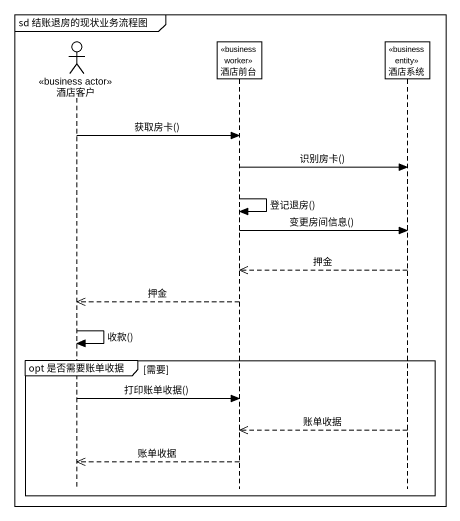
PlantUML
@startuml
mainframe sd 结账退房的现状业务流程图
hide footbox
actor 酒店客户 <<business actor>>
participant 酒店前台 <<business worker>>
participant 酒店系统 <<business entity>>

酒店客户 -> 酒店前台 : 获取房卡()
酒店前台 -> 酒店系统 : 识别房卡()
酒店前台 -> 酒店前台 : 登记退房()
酒店前台 -> 酒店系统 : 变更房间信息()
酒店系统 -->> 酒店前台 : 押金
酒店前台 -->> 酒店客户 : 押金
酒店客户 -> 酒店客户 : 收款()
group opt 是否需要账单收据 [需要]
  酒店客户 -> 酒店前台 : 打印账单收据()
  酒店系统 -->> 酒店前台 : 账单收据
  酒店前台 -->> 酒店客户 : 账单收据
end
@enduml
